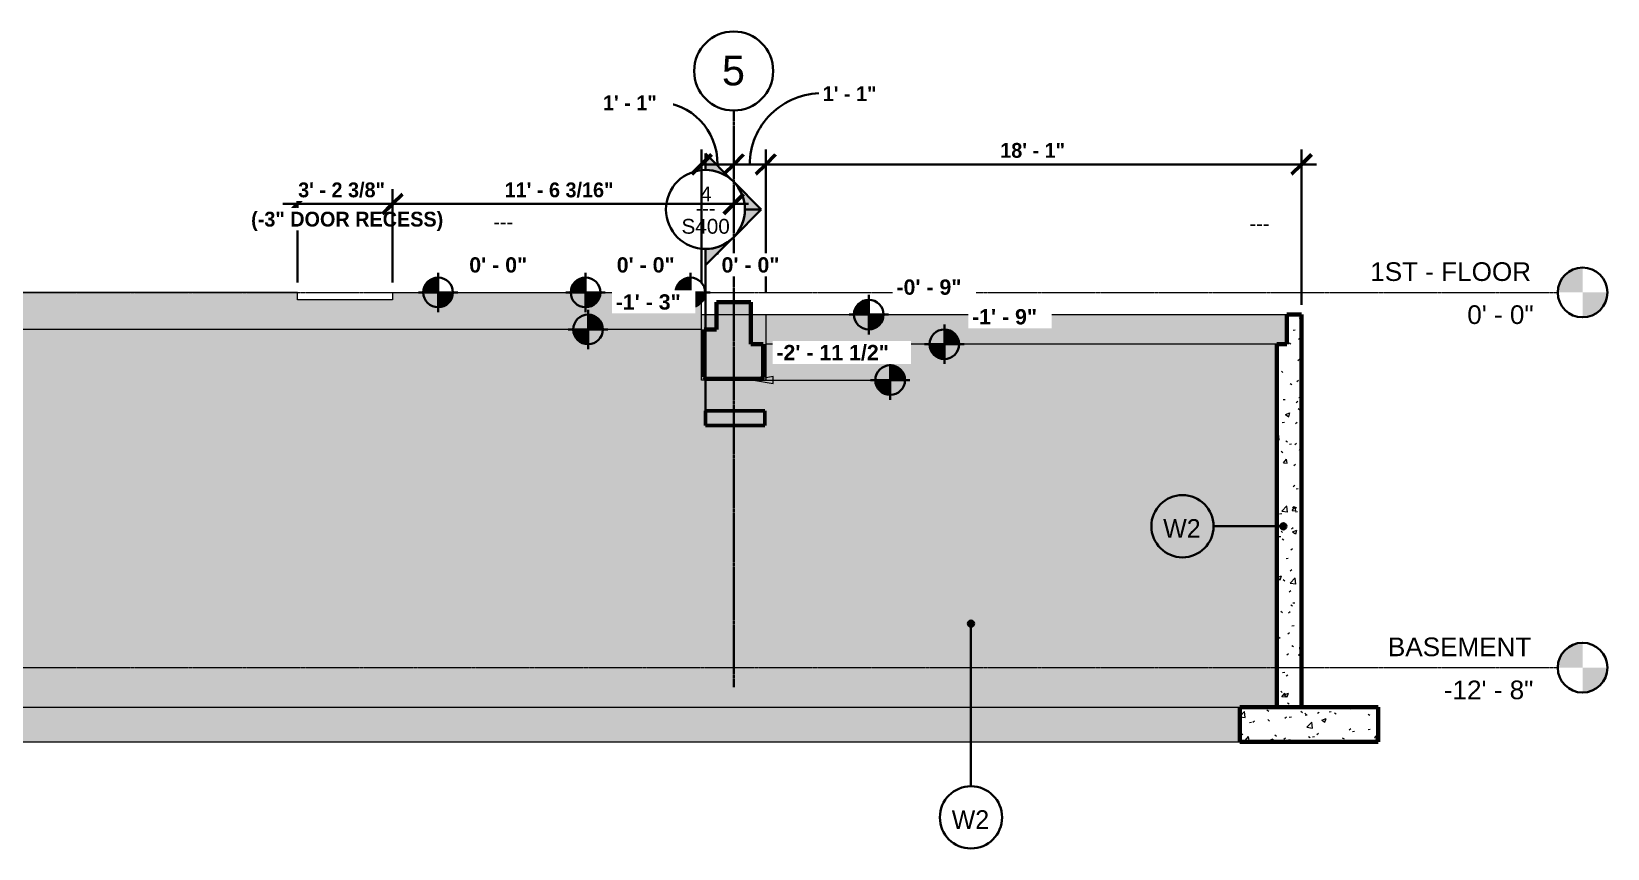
# Model space of a CAD drawing. Header units: inches. Extents: x -3929 to 6224, y -260 to 143.
# Drawn here: x -2458 to -1819, y -225 to 106 of the extents above; entities that cross this region are included whole.
import ezdxf

# ---------------------------------------------------------------- set-up
doc = ezdxf.new("R2010")
doc.units = ezdxf.units.IN
doc.header["$MEASUREMENT"] = 0
doc.linetypes.add('Grid Line 1_2_', pattern=[0.875, 0.5, -0.125, 0.125, -0.125])
for name, color, linetype, lineweight in [('A-ANNO-DIMS', 211, 'Continuous', 9), ('A-ANNO-DIMS-64', 211, 'Continuous', 9), ('A-ANNO-SYMB', 150, 'Continuous', 9), ('A-FLOR-LEVL', 51, 'Continuous', 9), ('A-WALL-IDEN', 211, 'Continuous', 30), ('A-WALL-PATT', 111, 'Continuous', 60), ('G-ANNO-DIMS', 111, 'Continuous', 9), ('G-ANNO-SYMB', 111, 'Continuous', 30), ('S-BEAM', 12, 'Continuous', 9), ('S-FNDN', 32, 'Continuous', 18), ('S-GRID', 1, 'Continuous', 9), ('S-GRID-IDEN', 1, 'Continuous', 30)]:
    doc.layers.add(name, color=color, linetype=linetype, lineweight=lineweight)
doc.styles.add('Arial', font='arial.ttf', dxfattribs={"height": 12})
doc.styles.add('Arial_1', font='arial.ttf', dxfattribs={"height": 7.559055})
doc.styles.add('Arial_2', font='arial.ttf', dxfattribs={"height": 6})
doc.styles.add('Arial_B', font='arialbd.ttf', dxfattribs={"height": 6.190476})
doc.styles.add('Century Gothic', font='', dxfattribs={"height": 7.559055})
doc.styles.add('Century Gothic_1', font='', dxfattribs={"height": 6})
doc.styles.add('Century Gothic_B', font='', dxfattribs={"height": 6})
doc.styles.get('Century Gothic').set_extended_font_data('Century Gothic')
doc.styles.get('Century Gothic_1').set_extended_font_data('Century Gothic')
doc.styles.get('Century Gothic_B').set_extended_font_data('Century Gothic', bold=True)
doc.dimstyles.new('OD__1_16__Tol__', dxfattribs={"dimscale": 12, "dimtxt": 6.26501, "dimasz": 0.666667, "dimexe": 0.5, "dimexo": 0.333333, "dimgap": 0.083333, "dimtad": 1, "dimdec": 4, "dimrnd": 0.0625, "dimzin": 3, "dimdsep": 46, "dimlunit": 4, "dimtxsty": 'Century Gothic_B', "dimblk1": 'OBLIQUE', "dimblk2": 'OBLIQUE', "dimsah": 1, "dimcen": 0.09, "dimdle": 0.5, "dimazin": 0, "dimtfac": 1, "dimtdec": 4, "dimtix": 1, "dimtmove": 0, "dimatfit": 3, "dimfxl": 1, "dimtvp": 1, "dimtfill": 1, "dimfrac": 2, "dimtolj": 1, "dimtzin": 0, "dimlwd": 30, "dimlwe": 30, "dimarcsym": 2})
doc.dimstyles.new('OD__1_4__Tol__', dxfattribs={"dimscale": 12, "dimtxt": 6.26501, "dimasz": 0.666667, "dimexe": 0.5, "dimexo": 0.333333, "dimgap": 0.083333, "dimtad": 1, "dimrnd": 0.25, "dimzin": 1, "dimdsep": 46, "dimlunit": 4, "dimtxsty": 'Century Gothic_B', "dimblk1": 'OBLIQUE', "dimblk2": 'OBLIQUE', "dimsah": 1, "dimcen": 0.09, "dimdle": 0.5, "dimazin": 0, "dimtfac": 1, "dimtdec": 4, "dimtix": 1, "dimtmove": 0, "dimatfit": 3, "dimfxl": 1, "dimtvp": 1, "dimtfill": 1, "dimfrac": 2, "dimtolj": 1, "dimtzin": 0, "dimlwd": 30, "dimlwe": 30, "dimarcsym": 2})
doc.dimstyles.new('OD__1_4__Tol___1', dxfattribs={"dimscale": 12, "dimtxt": 6.26501, "dimasz": 0.666667, "dimexe": 0.5, "dimexo": 0.333333, "dimgap": 0.083333, "dimtad": 1, "dimrnd": 0.25, "dimzin": 1, "dimdsep": 46, "dimlunit": 4, "dimtxsty": 'Century Gothic_B', "dimblk1": 'OBLIQUE', "dimblk2": 'OBLIQUE', "dimsah": 1, "dimcen": 0.09, "dimdle": 0.5, "dimazin": 0, "dimtfac": 1, "dimtdec": 4, "dimtix": 1, "dimtmove": 1, "dimatfit": 3, "dimfxl": 1, "dimtvp": 1, "dimtfill": 1, "dimfrac": 2, "dimtolj": 1, "dimtzin": 0, "dimlwd": 30, "dimlwe": 30, "dimarcsym": 2})
pattern_1 = [(50, (-2740.247, 0), (18.36206, -1.60683), [1.92, -21.12]), (355, (-2740.247, 0), (-3.55226, 19.25587), [1.536, -16.896]), (100.451, (-2738.717, -0.134), (14.8102, 17.6493), [1.632, -17.949]), (46.184, (-2740.247, 5.12), (27.32125, -4.2376), [2.88, -31.68]), (96.636, (-2737.97, 4.767), (23.92754, 24.93717), [2.448, -26.924]), (351.184, (-2740.247, 5.12), (23.92765, 24.9374), [2.304, -25.344]), (21, (-2737.687, 3.84), (15.2808, -10.30746), [1.92, -21.12]), (326, (-2737.687, 3.84), (6.22856, 18.56374), [1.536, -16.896]), (71.451, (-2736.414, 2.981), (21.50985, 8.25628), [1.632, -17.949]), (37.5, (-2740.247, 0), (0.311095, 8.522537), [0.845, -15.846, 0.845, -16.307, -16.96]), (37.5, (-2740.247, 0), (0.311095, 8.522537), [-33.843, 0.845, -16.115]), (7.5, (-2740.247, 0), (6.73464, 10.09743), [0.845, -8.934, 0.845, -15.462, -6.464]), (7.5, (-2740.247, 0), (6.73464, 10.09743), [-26.086, 0.845, -5.619]), (327.5, (-2745.956, 0), (13.666107, -0.577186), [0.845, -5.555, 0.845, -19.123, -26.496]), (327.5, (-2745.956, 0), (13.666107, -0.577186), [-26.368, 0.845, -25.651]), (317.5, (-2748.516, 0), (14.92985, 2.56286), [0.845, -7.475, 0.845, -12.416, -18.816]), (317.5, (-2748.516, 0), (14.92985, 2.56286), [-21.581, 0.845, -17.971])]

# ---------------------------------------------------------------- blocks, each defined once
blk = doc.blocks.new('Grid - Grid Head - Circle-1738874-ELEVATION - EAST FOUNDATION WALL')
at = {"layer": 'S-GRID-IDEN'}
for start, end in [(0, 180), (180, 360)]:
    blk.add_arc((-3481.32, 89.68), 16, start, end, dxfattribs=at)
blk = doc.blocks.new('Level - Extremo inicial de nivel - Círculo-11789-ELEVATION - EAST FOUNDATION WALL')
at = {"layer": 'A-FLOR-LEVL'}
h = blk.add_hatch(color=256, dxfattribs=at)
edge = h.paths.add_edge_path(flags=0)
edge.add_line((-1829.48, -152), (-1839.56, -152))
edge.add_arc((-1829.48, -152), 10.08, 90, 180, ccw=False)
edge.add_line((-1829.48, -141.92), (-1829.48, -152))
h = blk.add_hatch(color=256, dxfattribs=at)
edge = h.paths.add_edge_path(flags=0)
edge.add_line((-1829.48, -162.08), (-1829.48, -152))
edge.add_line((-1829.48, -152), (-1819.41, -152))
edge.add_arc((-1829.48, -152), 10.08, 270, 360, ccw=False)
at = {"layer": 'A-FLOR-LEVL', "lineweight": 30}
blk.add_circle((-1829.48, -152), 10.08, dxfattribs=at)
blk = doc.blocks.new('DIMBLOCK1-ELEVATION - EAST FOUNDATION WALL')
at = {"layer": 'A-ANNO-DIMS-64', "lineweight": 30}
for p, q in [((-2160.32, 0), (-2160.32, 57.84)), ((-1943.32, -5), (-1943.32, 57.84)), ((-1937.32, 51.84), (-2160.32, 51.84)), ((-2160.32, 51.84), (-2160.32, 0)), ((-1943.32, 51.84), (-1943.32, -5))]:
    blk.add_line(p, q, dxfattribs=at)
at = {"layer": 'A-ANNO-DIMS-64', "lineweight": 50}
for p, q in [((-2160.32, 51.84), (-2164.32, 47.84)), ((-2160.32, 51.84), (-2156.32, 55.84)), ((-1943.32, 51.84), (-1947.32, 47.84)), ((-1943.32, 51.84), (-1939.32, 55.84))]:
    blk.add_line(p, q, dxfattribs=at)
at = {"layer": 'A-ANNO-DIMS-64', "color": 0, "lineweight": 30, "insert": (-2065.35, 60.53), "char_height": 6, "width": 32.4587, "attachment_point": 1, "line_spacing_factor": 0.984502, "style": 'Century Gothic_B', "bg_fill": 3, "box_fill_scale": 1.25, "bg_fill_color": 256, "bg_fill_true_color": 13158600, "bg_fill_transparency": 0}
blk.add_mtext('18\' - 1"', dxfattribs=at)
blk = doc.blocks.new('_Oblique')
at = {"color": 0, "linetype": 'ByBlock', "lineweight": -2}
blk.add_line((-0.5, -0.5), (0.5, 0.5), dxfattribs=at)
blk = doc.blocks.new('DIMBLOCK2-ELEVATION - EAST FOUNDATION WALL')
at = {"layer": 'A-ANNO-DIMS-64', "lineweight": 30}
for p, q in [((-2173.32, 50.18), (-2173.32, 57.84)), ((-2160.32, 0), (-2160.32, 57.84)), ((-2160.32, 51.84), (-2173.32, 51.84)), ((-2173.32, 51.84), (-2173.32, 50.18)), ((-2160.32, 51.84), (-2160.32, 0))]:
    blk.add_line(p, q, dxfattribs=at)
at = {"layer": 'A-ANNO-DIMS-64', "lineweight": 50}
for p, q in [((-2173.32, 51.84), (-2177.32, 47.84)), ((-2173.32, 51.84), (-2169.32, 55.84)), ((-2160.32, 51.84), (-2164.32, 47.84)), ((-2160.32, 51.84), (-2156.32, 55.84))]:
    blk.add_line(p, q, dxfattribs=at)
at = {"layer": 'A-ANNO-DIMS-64', "lineweight": 30}
blk.add_ellipse((-2137.26, 51.84), major_axis=(29.57, 0), ratio=0.977324, start_param=1.570796, end_param=3.141593, dxfattribs=at)
at = {"layer": 'A-ANNO-DIMS-64', "color": 0, "lineweight": 30, "insert": (-2137.26, 83.5), "char_height": 6, "width": 26.85, "attachment_point": 1, "line_spacing_factor": 0.984502, "style": 'Century Gothic_B', "bg_fill": 3, "box_fill_scale": 1.25, "bg_fill_color": 256, "bg_fill_true_color": 13158600, "bg_fill_transparency": 0}
blk.add_mtext('1\' - 1"', dxfattribs=at)
blk = doc.blocks.new('DIMBLOCK3-ELEVATION - EAST FOUNDATION WALL')
at = {"layer": 'A-ANNO-DIMS-64', "lineweight": 30}
for p, q in [((-2186.32, 4), (-2186.32, 57.84)), ((-2173.32, 50.18), (-2173.32, 57.84)), ((-2173.32, 51.84), (-2186.32, 51.84)), ((-2186.32, 51.84), (-2186.32, 4)), ((-2173.32, 51.84), (-2173.32, 50.18))]:
    blk.add_line(p, q, dxfattribs=at)
at = {"layer": 'A-ANNO-DIMS-64', "lineweight": 50}
for p, q in [((-2186.32, 51.84), (-2190.32, 47.84)), ((-2186.32, 51.84), (-2182.32, 55.84)), ((-2173.32, 51.84), (-2177.32, 47.84)), ((-2173.32, 51.84), (-2169.32, 55.84))]:
    blk.add_line(p, q, dxfattribs=at)
at = {"layer": 'A-ANNO-DIMS-64', "lineweight": 30}
blk.add_ellipse((-2203.89, 51.84), major_axis=(0, 25.17), ratio=0.95583, start_param=4.712389, end_param=6.283185, dxfattribs=at)
at = {"layer": 'A-ANNO-DIMS-64', "color": 0, "lineweight": 30, "insert": (-2226.26, 79.78), "char_height": 6, "width": 26.85, "attachment_point": 1, "line_spacing_factor": 0.984502, "style": 'Century Gothic_B', "bg_fill": 3, "box_fill_scale": 1.25, "bg_fill_color": 256, "bg_fill_true_color": 13158600, "bg_fill_transparency": 0}
blk.add_mtext('1\' - 1"', dxfattribs=at)
blk = doc.blocks.new('Spot Elevations - Spot Elevation - Target Filled-1738873-ELEVATION - EAST FOUNDATION WALL')
at = {"layer": 'G-ANNO-DIMS'}
h = blk.add_hatch(color=256, dxfattribs=at)
edge = h.paths.add_edge_path(flags=0)
edge.add_line((-2118.61, -9), (-2124.61, -9))
edge.add_arc((-2118.61, -9), 6, 90, 180, ccw=False)
edge.add_line((-2118.61, -3), (-2118.61, -9))
h = blk.add_hatch(color=256, dxfattribs=at)
edge = h.paths.add_edge_path(flags=0)
edge.add_line((-2118.61, -9), (-2112.61, -9))
edge.add_arc((-2118.61, -9), 6, 270, 360, ccw=False)
edge.add_line((-2118.61, -15), (-2118.61, -9))
at = {"layer": 'G-ANNO-DIMS', "lineweight": 30}
for p, q in [((-2118.61, -1.04), (-2118.61, -17)), ((-2118.61, -9), (-2118.61, -3)), ((-2110.61, -9), (-2126.61, -9)), ((-2124.61, -9), (-2118.61, -9)), ((-2118.61, -9), (-2118.61, -15)), ((-2112.61, -9), (-2118.61, -9))]:
    blk.add_line(p, q, dxfattribs=at)
blk.add_circle((-2118.61, -9), 6, dxfattribs=at)
for start, end in [(90, 180), (270, 360)]:
    blk.add_arc((-2118.61, -9), 6, start, end, dxfattribs=at)
blk = doc.blocks.new('Wall Type - Familia4-287244-ELEVATION - EAST FOUNDATION WALL')
at = {"layer": 'A-WALL-IDEN'}
blk.add_circle((-3780.13, -99.87), 12.6, dxfattribs=at)
blk = doc.blocks.new('Detail View - 3_32_ x 3_8_-1738294-ELEVATION - EAST FOUNDATION WALL')
at = {"layer": 'G-ANNO-SYMB', "lineweight": 9}
blk.add_hatch(color=256, dxfattribs=at).paths.add_polyline_path([(-2160.75, -47.91), (-2184.75, -47.91), (-2184.75, -53.91), (-2160.75, -53.91)], flags=0)
at = {"layer": 'G-ANNO-SYMB', "lineweight": 50}
for p, q in [((-2184.75, -53.91), (-2184.75, -47.91)), ((-2184.75, -47.91), (-2160.75, -47.91)), ((-2160.75, -47.91), (-2160.75, -53.91)), ((-2160.75, -53.91), (-2184.75, -53.91))]:
    blk.add_line(p, q, dxfattribs=at)
blk = doc.blocks.new('Detail View - Section Head - Filled-1738293-ELEVATION - EAST FOUNDATION WALL')
at = {"layer": 'G-ANNO-SYMB', "lineweight": 9}
h = blk.add_hatch(color=256, dxfattribs=at)
edge = h.paths.add_edge_path(flags=0)
edge.add_arc((-2184.75, 33.6), 16.02, 47.9216, 90)
edge.add_line((-2184.75, 49.62), (-2184.75, 56.22))
edge.add_line((-2184.75, 56.22), (-2174.01, 45.49))
h = blk.add_hatch(color=256, dxfattribs=at)
edge = h.paths.add_edge_path(flags=0)
edge.add_line((-2173.44, 44.91), (-2162.12, 33.6))
edge.add_line((-2162.12, 33.6), (-2168.75, 33.6))
edge.add_arc((-2184.75, 33.6), 16, 360, 405)
h = blk.add_hatch(color=256, dxfattribs=at)
edge = h.paths.add_edge_path(flags=0)
edge.add_arc((-2184.75, 33.6), 16, 315, 360)
edge.add_line((-2168.75, 33.6), (-2162.12, 33.6))
edge.add_line((-2162.12, 33.6), (-2173.44, 22.28))
h = blk.add_hatch(color=256, dxfattribs=at)
edge = h.paths.add_edge_path(flags=0)
edge.add_line((-2174.01, 21.7), (-2184.75, 10.97))
edge.add_line((-2184.75, 10.97), (-2184.75, 17.57))
edge.add_arc((-2184.75, 33.6), 16.02, 270, 312.0784)
at = {"layer": 'G-ANNO-SYMB'}
for p, q in [((-2174.01, 45.49), (-2184.75, 56.22)), ((-2184.75, 56.22), (-2184.75, 49.62)), ((-2162.12, 33.6), (-2173.44, 44.91)), ((-2173.44, 22.28), (-2162.12, 33.6)), ((-2168.75, 33.6), (-2162.12, 33.6)), ((-2162.12, 33.6), (-2168.75, 33.6)), ((-2184.75, 10.97), (-2174.01, 21.7)), ((-2184.75, 17.57), (-2184.75, 10.97))]:
    blk.add_line(p, q, dxfattribs=at)
for centre, radius, start, end in [((-2184.75, 33.62), 16, 90, 270), ((-2184.75, 33.62), 16, 270, 90), ((-2184.75, 33.6), 16.02, 47.9216, 90), ((-2184.75, 33.6), 16, 360, 45), ((-2184.75, 33.6), 16, 315, 360), ((-2184.75, 33.6), 16.02, 270, 312.0784)]:
    blk.add_arc(centre, radius, start, end, dxfattribs=at)
blk = doc.blocks.new('Detail View - Callout Head-1738297-ELEVATION - EAST FOUNDATION WALL')
at = {"layer": 'A-ANNO-SYMB', "lineweight": 30}
for start, end in [(0, 180), (180, 360)]:
    blk.add_arc((-2927.95, 27.91), 16, start, end, dxfattribs=at)
at = {"layer": 'A-ANNO-SYMB', "insert": (-2270.68, 31.66), "char_height": 6, "width": 10.302, "attachment_point": 1, "style": 'Century Gothic_1'}
blk.add_mtext('---', dxfattribs=at)
blk = doc.blocks.new('DIMBLOCK11-ELEVATION - EAST FOUNDATION WALL')
at = {"layer": 'A-ANNO-DIMS-64', "lineweight": 30}
for p, q in [((-2349.92, 4), (-2349.92, 41.84)), ((-2311.52, 4), (-2311.52, 41.84)), ((-2355.92, 35.84), (-2311.52, 35.84)), ((-2349.92, 35.84), (-2349.92, 4)), ((-2311.52, 35.84), (-2311.52, 4))]:
    blk.add_line(p, q, dxfattribs=at)
at = {"layer": 'A-ANNO-DIMS-64', "lineweight": 50}
for p, q in [((-2349.92, 35.84), (-2345.92, 39.84)), ((-2311.52, 35.84), (-2307.52, 39.84)), ((-2349.92, 35.84), (-2353.92, 31.84)), ((-2311.52, 35.84), (-2315.52, 31.84))]:
    blk.add_line(p, q, dxfattribs=at)
at = {"layer": 'A-ANNO-DIMS-64', "color": 0, "lineweight": 30, "insert": (-2368.76, 32.68), "char_height": 6, "width": 91.2901, "attachment_point": 1, "line_spacing_factor": 0.984502, "style": 'Century Gothic_B', "bg_fill": 3, "box_fill_scale": 1.25, "bg_fill_color": 256, "bg_fill_true_color": 13158600, "bg_fill_transparency": 0}
blk.add_mtext('(-3" DOOR RECESS)', dxfattribs=at)
at = {"layer": 'A-ANNO-DIMS-64', "color": 0, "lineweight": 30, "insert": (-2349.72, 44.53), "char_height": 6, "width": 45.5854, "attachment_point": 1, "line_spacing_factor": 0.984502, "style": 'Century Gothic_B', "bg_fill": 3, "box_fill_scale": 1.25, "bg_fill_color": 256, "bg_fill_true_color": 13158600, "bg_fill_transparency": 0}
blk.add_mtext('3\' - 2 3/8"', dxfattribs=at)
blk = doc.blocks.new('DIMBLOCK12-ELEVATION - EAST FOUNDATION WALL')
at = {"layer": 'A-ANNO-DIMS-64', "lineweight": 30}
for p, q in [((-2311.52, 4), (-2311.52, 41.84)), ((-2311.52, 35.84), (-2167.32, 35.84)), ((-2311.52, 35.84), (-2311.52, 4)), ((-2173.32, 37.49), (-2173.32, 29.84)), ((-2173.32, 35.84), (-2173.32, 37.49))]:
    blk.add_line(p, q, dxfattribs=at)
at = {"layer": 'A-ANNO-DIMS-64', "lineweight": 50}
for p, q in [((-2311.52, 35.84), (-2307.52, 39.84)), ((-2173.32, 35.84), (-2169.32, 39.84)), ((-2311.52, 35.84), (-2315.52, 31.84)), ((-2173.32, 35.84), (-2177.32, 31.84))]:
    blk.add_line(p, q, dxfattribs=at)
at = {"layer": 'A-ANNO-DIMS-64', "color": 0, "lineweight": 30, "insert": (-2266.09, 44.53), "char_height": 6, "width": 56.8028, "attachment_point": 1, "line_spacing_factor": 0.984502, "style": 'Century Gothic_B', "bg_fill": 3, "box_fill_scale": 1.25, "bg_fill_color": 256, "bg_fill_true_color": 13158600, "bg_fill_transparency": 0}
blk.add_mtext('11\' - 6 3/16"', dxfattribs=at)

msp = doc.modelspace()

# ---------------------------------------------------------------- hatches: boundary and pattern name
at = {"layer": 'A-WALL-IDEN'}
h = msp.add_hatch(color=256, dxfattribs=at)
edge = h.paths.add_edge_path(flags=0)
edge.add_arc((-1950.66583, -94.72317), 1.25, 0, 360)
h = msp.add_hatch(color=256, dxfattribs=at)
edge = h.paths.add_edge_path(flags=0)
edge.add_arc((-2077.20608, -134.17395), 1.25, 0, 360)
at = {"layer": 'A-WALL-PATT', "lineweight": 9}
h = msp.add_hatch(dxfattribs=at)
h.set_pattern_fill('FP_1', color=256, style=0, pattern_type=2)
h.set_pattern_definition(pattern_1)
h.paths.add_polyline_path([(-1953.32374, -168), (-1943.32374, -168), (-1943.32374, -9), (-1949.32374, -9), (-1949.32374, -21), (-1953.32374, -21), (-1953.32374, -74)], flags=0)
h = msp.add_hatch(dxfattribs=at)
h.set_pattern_fill('FP_2', color=256, style=0, pattern_type=2)
h.set_pattern_definition(pattern_1)
h.paths.add_polyline_path([(-1968.32374, -168), (-1953.32374, -168), (-1953.32374, -21), (-2160.32374, -21), (-2160.32374, -35.5), (-2186.32374, -35.5), (-2186.32374, -15), (-2520.32374, -15), (-2520.32374, -168), (-2394.08961, -168)], flags=0)
h.paths.add_polyline_path([(-3806.32374, -168), (-3020.13624, -168), (-3032.13624, -156), (-2984.13624, -156), (-2996.13624, -168), (-2882.76124, -168), (-2894.76124, -156), (-2846.76124, -156), (-2858.76124, -168), (-2640.32374, -168), (-2640.32374, -15), (-3819.32374, -15), (-3819.32374, -168)], flags=0)
h.paths.add_polyline_path([(-2632.32374, -168), (-2592.32374, -168), (-2604.32374, -156), (-2556.32374, -156), (-2568.32374, -168), (-2528.32374, -168), (-2528.32374, -15), (-2632.32374, -15), (-2632.32374, -167.82927)], flags=0)
h.paths.add_polyline_path([(-2867.76124, -152), (-2873.76124, -152), (-2873.76124, -16), (-2867.76124, -16), (-2867.76124, -76.82072)], flags=0)
h.paths.add_polyline_path([(-3005.13624, -152), (-3011.13624, -152), (-3011.13624, -16), (-3005.13624, -16), (-3005.13624, -89.98407)], flags=0)
h.paths.add_polyline_path([(-2694.32374, -74), (-2838.32374, -74), (-2838.32374, -32), (-2694.32374, -32), (-2694.32374, -35.5)], flags=0)
at = {"layer": 'G-ANNO-DIMS'}
msp.add_hatch(color=256, dxfattribs=at).paths.add_polyline_path([(-2165.322, -35.5), (-2157.322, -36.91062), (-2157.322, -34.08938)], flags=0)
at = {"layer": 'S-BEAM', "transparency": 33554534}
for points in [[(-2166.32374, -9), (-2166.32374, -4), (-2180.32374, -4), (-2180.32374, -9), (-2172.68737, -9)], [(-2162.11114, -35), (-2161.32374, -34.2126), (-2161.32374, -21), (-2166.32374, -21), (-2166.32374, -9), (-2180.32374, -9), (-2180.32374, -15), (-2185.32374, -15.02643), (-2185.32374, -34.2126), (-2184.53634, -35), (-2166.32374, -35)]]:
    msp.add_hatch(color=9, dxfattribs=at).paths.add_polyline_path(points, flags=0)
at = {"layer": 'S-FNDN'}
h = msp.add_hatch(color=256, dxfattribs=at)
h.paths.add_polyline_path([(-1953.32374, -21), (-1953.32374, -9), (-2160.32374, -9), (-2160.32374, -21)], flags=0)
h.paths.add_polyline_path([(-3823.32374, -15), (-2640.32374, -15), (-2640.32374, -3), (-2704.32374, -3), (-2704.32374, 0), (-2829.92374, 0), (-2829.92374, -3), (-2870.76124, -3), (-2870.76124, 0), (-2983.52374, 0), (-2983.52374, -3), (-3021.92374, -3), (-3021.92374, 0), (-3636.32374, 0), (-3636.32374, -3), (-3674.72374, -3), (-3674.72374, 0), (-3823.32374, 0), (-3823.32374, -14.93068)], flags=0)
h.paths.add_polyline_path([(-2632.32374, -15), (-2528.32374, -15), (-2528.32374, 0), (-2632.32374, 0), (-2632.32374, -8.59502)], flags=0)
h.paths.add_polyline_path([(-2186.32374, -15), (-2186.32374, 0), (-2311.52374, 0), (-2311.52374, -3), (-2349.92374, -3), (-2349.92374, 0), (-2520.32374, 0), (-2520.32374, -15), (-2394.08961, -15)], flags=0)
for points in [[(-2160.32374, -35.5), (-2160.32374, -9), (-2166.32374, -9), (-2166.32374, -21), (-2161.32374, -21), (-2161.32374, -34.2126), (-2162.11114, -35), (-2184.53634, -35), (-2185.32374, -34.2126), (-2185.32374, -15), (-2180.32374, -15), (-2180.32374, -9), (-2186.32374, -9), (-2186.32374, -35.5), (-2161.32374, -35.5)], [(-1953.32374, -21), (-1949.32374, -21), (-1949.32374, -9), (-1953.32374, -9)]]:
    msp.add_hatch(color=256, dxfattribs=at).paths.add_polyline_path(points, flags=0)
at = {"layer": 'S-FNDN', "lineweight": 9}
h = msp.add_hatch(dxfattribs=at)
h.set_pattern_fill('FP_2', color=256, style=0, pattern_type=2)
h.set_pattern_definition(pattern_1)
h.paths.add_polyline_path([(-2394.08961, -182), (-1968.32374, -182), (-1968.32374, -168), (-2512.32374, -168), (-2512.32374, -180), (-2536.32374, -180), (-2536.32374, -168), (-2624.32374, -168), (-2624.32374, -180), (-2648.32374, -180), (-2648.32374, -168), (-3806.32374, -168), (-3806.32374, -182), (-2512.32374, -182)], flags=0)
h = msp.add_hatch(dxfattribs=at)
h.set_pattern_fill('FP_1', color=256, style=0, pattern_type=2)
h.set_pattern_definition(pattern_1)
h.paths.add_polyline_path([(-1968.32374, -182), (-1912.32374, -182), (-1912.32374, -168), (-1968.32374, -168)], flags=0)

# ---------------------------------------------------------------- linework, layer by layer
at = {"layer": 'A-FLOR-LEVL', "linetype": 'Grid Line 1_2_'}
for p, q in [((-3928.69497, 0), (-1839.56286, 0)), ((-3928.69497, -152), (-1839.56286, -152))]:
    msp.add_line(p, q, dxfattribs=at)
at = {"layer": 'A-WALL-IDEN'}
for p, q in [((-1968.15816, -94.72317), (-1978.95129, -94.72317)), ((-1950.66583, -94.72317), (-1968.15816, -94.72317)), ((-2077.20608, -134.17395), (-2077.20608, -188.884)), ((-2077.20608, -188.884), (-2077.20608, -200.04932))]:
    msp.add_line(p, q, dxfattribs=at)
for centre in [(-1950.66583, -94.72317), (-2077.20608, -134.17395)]:
    msp.add_circle(centre, 1.25, dxfattribs=at)
at = {"layer": 'G-ANNO-DIMS'}
for p, q in [((-2157.322, -34.08938), (-2165.322, -35.5)), ((-2165.322, -35.5), (-2157.322, -36.91062)), ((-2165.322, -35.5), (-2146.27872, -35.5)), ((-2157.322, -36.91062), (-2157.322, -34.08938)), ((-2146.27872, -35.5), (-2109.9401, -35.5))]:
    msp.add_line(p, q, dxfattribs=at)
at = {"layer": 'S-BEAM', "lineweight": 60}
for p, q in [((-2180.32374, -4), (-2180.32374, -15)), ((-2166.32374, -4), (-2180.32374, -4)), ((-2166.32374, -21), (-2166.32374, -4)), ((-2180.32374, -15), (-2185.32374, -15)), ((-2185.32374, -15), (-2185.32374, -34.2126)), ((-2161.32374, -21), (-2166.32374, -21)), ((-2161.32374, -34.2126), (-2161.32374, -21)), ((-2185.32374, -34.2126), (-2184.53634, -35)), ((-2184.53634, -35), (-2162.11114, -35)), ((-2162.11114, -35), (-2161.32374, -34.2126))]:
    msp.add_line(p, q, dxfattribs=at)
at = {"layer": 'S-BEAM', "color": 133}
for p, q in [((-2180.32374, -4), (-2166.32374, -4)), ((-2180.32374, -15), (-2180.32374, -4)), ((-2166.32374, -4), (-2166.32374, -21)), ((-2185.32374, -34.2126), (-2185.32374, -15)), ((-2185.32374, -15), (-2180.32374, -15)), ((-2166.32374, -21), (-2161.32374, -21)), ((-2161.32374, -21), (-2161.32374, -34.2126)), ((-2184.53634, -35), (-2185.32374, -34.2126)), ((-2162.11114, -35), (-2184.53634, -35)), ((-2161.32374, -34.2126), (-2162.11114, -35))]:
    msp.add_line(p, q, dxfattribs=at)
at = {"layer": 'S-FNDN'}
for p, q in [((-2349.92374, 0), (-2520.32374, 0)), ((-2349.92374, -3), (-2349.92374, 0)), ((-2311.52374, 0), (-2186.32374, 0)), ((-2311.52374, 0), (-2311.52374, -3)), ((-2186.32374, -35.5), (-2186.32374, 0)), ((-2311.52374, -3), (-2349.92374, -3)), ((-2186.32374, -9), (-1949.32374, -9)), ((-2160.32374, -9), (-2160.32374, -35.5)), ((-2186.32374, -15), (-2520.32374, -15)), ((-1953.32374, -21), (-2160.32374, -21)), ((-2160.32374, -35.5), (-2186.32374, -35.5))]:
    msp.add_line(p, q, dxfattribs=at)
at = {"layer": 'S-FNDN', "lineweight": 60}
for p, q in [((-1943.32374, -9), (-1949.32374, -9)), ((-1949.32374, -9), (-1949.32374, -21)), ((-1943.32374, -168), (-1943.32374, -9)), ((-1949.32374, -21), (-1953.32374, -21)), ((-1953.32374, -21), (-1953.32374, -168)), ((-1912.32374, -168), (-1968.32374, -168)), ((-1968.32374, -168), (-1968.32374, -182)), ((-1912.32374, -182), (-1912.32374, -168)), ((-1968.32374, -182), (-1912.32374, -182))]:
    msp.add_line(p, q, dxfattribs=at)
at = {"layer": 'S-FNDN', "color": 253}
for p, q in [((-2512.32374, -168), (-1968.32374, -168)), ((-3806.32374, -182), (-1968.32374, -182))]:
    msp.add_line(p, q, dxfattribs=at)
at = {"layer": 'S-GRID', "linetype": 'Grid Line 1_2_', "lineweight": 30}
msp.add_line((-2173.32374, -159.83557), (-2173.32374, 73.68081), dxfattribs=at)

# ---------------------------------------------------------------- block references
at = {"layer": 'A-FLOR-LEVL', "lineweight": 30}
for p in [(0, 152), (0, 0)]:
    msp.add_blockref('Level - Extremo inicial de nivel - Círculo-11789-ELEVATION - EAST FOUNDATION WALL', p, dxfattribs=at)
at = {"layer": 'A-WALL-IDEN'}
for p in [(1788.58504, 5.15111), (1702.92868, -112.77347)]:
    msp.add_blockref('Wall Type - Familia4-287244-ELEVATION - EAST FOUNDATION WALL', p, dxfattribs=at)
at = {"layer": 'G-ANNO-DIMS', "lineweight": 30}
msp.add_blockref('Spot Elevations - Spot Elevation - Target Filled-1738873-ELEVATION - EAST FOUNDATION WALL', (-174.42759, 9), dxfattribs=at)
at = {"layer": 'G-ANNO-DIMS', "lineweight": 30, "extrusion": (0, 0, -1), "rotation": 180}
for p in [(113.70408, -24), (-30.61431, -30)]:
    msp.add_blockref('Spot Elevations - Spot Elevation - Target Filled-1738873-ELEVATION - EAST FOUNDATION WALL', p, dxfattribs=at)
at = {"layer": 'G-ANNO-DIMS', "lineweight": 30, "extrusion": (0, 0, -1)}
msp.add_blockref('Spot Elevations - Spot Elevation - Target Filled-1738873-ELEVATION - EAST FOUNDATION WALL', (4228.54834, -26.5), dxfattribs=at)
at = {"layer": 'G-ANNO-SYMB'}
msp.add_blockref('Detail View - 3_32_ x 3_8_-1738294-ELEVATION - EAST FOUNDATION WALL', (0, 0), dxfattribs=at)
at = {"layer": 'S-GRID-IDEN'}
msp.add_blockref('Grid - Grid Head - Circle-1738874-ELEVATION - EAST FOUNDATION WALL', (1308, 0), dxfattribs=at)

# ---------------------------------------------------------------- texts
at = {"layer": 'A-FLOR-LEVL', "attachment_point": 1, "style": 'Arial_1'}
for s, insert, char_height, width in [('1ST - FLOOR', (-1915.48717, 12.20501), 7.5590551, 80.194), ('0\' - 0"', (-1876.1858, -5.22697), 7.559055, 33.128), ('BASEMENT', (-1908.33126, -139.79499), 7.559055, 71.508), ('-12\' - 8"', (-1885.68502, -157.22697), 7.559055, 44.642)]:
    msp.add_mtext(s, dxfattribs=dict(at, insert=insert, char_height=char_height, width=width))
at = {"layer": 'A-WALL-IDEN', "lineweight": 9, "char_height": 7.559055, "width": 19.19, "attachment_point": 1, "style": 'Century Gothic'}
for insert in [(-1999.35357, -91.84355), (-2085.00993, -209.76812)]:
    msp.add_mtext('W2', dxfattribs=dict(at, insert=insert))
at = {"layer": 'S-GRID-IDEN', "lineweight": 9, "insert": (-2178.07642, 95.87277), "char_height": 12, "width": 11.312, "attachment_point": 1, "style": 'Arial'}
msp.add_mtext('5', dxfattribs=at)

# ---------------------------------------------------------------- next in the draw order: texts
at = {"layer": 'G-ANNO-DIMS', "insert": (-2280.42177, 14.23099), "char_height": 6.190476, "width": 27.3262554, "attachment_point": 1, "line_spacing_factor": 0.941778, "style": 'Arial_B', "bg_fill": 3, "box_fill_scale": 1.25, "bg_fill_color": 256, "bg_fill_true_color": 13158600, "bg_fill_transparency": 0}
msp.add_mtext('0\' - 0"', dxfattribs=at)

# ---------------------------------------------------------------- next in the draw order: dimensions: what is measured, and where the dimension line sits
at = {"layer": 'A-ANNO-DIMS', "lineweight": 30}
dim = msp.add_linear_dim(base=(-2160.32374, 51.83502), p1=(-1943.32374, -9), p2=(-2160.32374, -4), dimstyle='OD__1_4__Tol__', override={"dimpost": '<>', "dimfxl": 217.057596}, dxfattribs=at)
dim.commit()
dim.dimension.update_dxf_attribs({"geometry": 'DIMBLOCK1-ELEVATION - EAST FOUNDATION WALL', "text_midpoint": (-2051.82374, 55.98593)})

# ---------------------------------------------------------------- next in the draw order: block references
at = {"layer": 'A-ANNO-SYMB'}
msp.add_blockref('Detail View - Callout Head-1738297-ELEVATION - EAST FOUNDATION WALL', (0, 0), dxfattribs=at)

# ---------------------------------------------------------------- next in the draw order: dimensions: what is measured, and where the dimension line sits
at = {"layer": 'A-ANNO-DIMS', "lineweight": 30}
dim = msp.add_linear_dim(base=(-2173.32374, 51.83502), p1=(-2160.32374, -4), p2=(-2173.32374, 46.17816), dimstyle='OD__1_4__Tol___1', override={"dimpost": '<>', "dimfxl": 51.834813}, dxfattribs=at)
dim.commit()
dim.dimension.update_dxf_attribs({"geometry": 'DIMBLOCK2-ELEVATION - EAST FOUNDATION WALL', "text_midpoint": (-2123.83035, 79.50094), "dimtype": 160})

# ---------------------------------------------------------------- next in the draw order: block references
at = {"layer": 'G-ANNO-DIMS', "lineweight": 30}
msp.add_blockref('Spot Elevations - Spot Elevation - Target Filled-1738873-ELEVATION - EAST FOUNDATION WALL', (0, 0), dxfattribs=at)

# ---------------------------------------------------------------- next in the draw order: dimensions: what is measured, and where the dimension line sits
at = {"layer": 'A-ANNO-DIMS', "lineweight": 30}
dim = msp.add_linear_dim(base=(-2186.32374, 51.83502), p1=(-2173.32374, 46.17816), p2=(-2186.32374, 0), dimstyle='OD__1_4__Tol___1', override={"dimpost": '<>', "dimfxl": 47.973144}, dxfattribs=at)
dim.commit()
dim.dimension.update_dxf_attribs({"geometry": 'DIMBLOCK3-ELEVATION - EAST FOUNDATION WALL', "text_midpoint": (-2212.83629, 75.77755), "dimtype": 160})

# ---------------------------------------------------------------- next in the draw order: linework, layer by layer
at = {"layer": 'G-ANNO-SYMB'}
msp.add_line((-2184.74946, 17.59541), (-2184.74946, -47.90778), dxfattribs=at)

# ---------------------------------------------------------------- next in the draw order: block references
at = {"layer": 'G-ANNO-DIMS', "lineweight": 30}
for p in [(-114.6965, 9), (-72.24667, 9)]:
    msp.add_blockref('Spot Elevations - Spot Elevation - Target Filled-1738873-ELEVATION - EAST FOUNDATION WALL', p, dxfattribs=at)

# ---------------------------------------------------------------- next in the draw order: texts
at = {"layer": 'G-ANNO-DIMS', "attachment_point": 1, "line_spacing_factor": 0.941778, "style": 'Arial_B', "bg_fill": 3, "box_fill_scale": 1.25, "bg_fill_color": 256, "bg_fill_true_color": 13158600, "bg_fill_transparency": 0}
for s, insert, char_height, width in [('-0\' - 9"', (-2107.40212, 5.23099), 6.190476, 30.7053085), ('-2\' - 11 1/2"', (-2156.03862, -21.26901), 6.1904762, 53.0364419)]:
    msp.add_mtext(s, dxfattribs=dict(at, insert=insert, char_height=char_height, width=width))
at = {"layer": 'G-ANNO-SYMB', "lineweight": 9, "char_height": 6, "attachment_point": 1}
for s, insert, width, style in [('4', (-2186.96345, 42.86783), 5.656, 'Arial_2'), ('---', (-2188.73099, 37.19671), 10.302, 'Century Gothic_1'), ('S400', (-2194.45951, 29.777), 23.836, 'Arial_2')]:
    msp.add_mtext(s, dxfattribs=dict(at, insert=insert, width=width, style=style))

# ---------------------------------------------------------------- next in the draw order: texts
at = {"layer": 'G-ANNO-DIMS', "char_height": 6.190476, "attachment_point": 1, "line_spacing_factor": 0.941778, "style": 'Arial_B', "bg_fill": 3, "box_fill_scale": 1.25, "bg_fill_color": 256, "bg_fill_true_color": 13158600, "bg_fill_transparency": 0}
for s, insert, width in [('0\' - 0"', (-2220.69068, 14.23099), 27.3262554), ('0\' - 0"', (-2178.24085, 14.23099), 27.3262554), ('-1\' - 3"', (-2221.1062, -0.76901), 30.7053085), ('-1\' - 9"', (-2076.78781, -6.76901), 30.7053085)]:
    msp.add_mtext(s, dxfattribs=dict(at, insert=insert, width=width))

# ---------------------------------------------------------------- next in the draw order: block references
at = {"layer": 'A-ANNO-SYMB'}
msp.add_blockref('Detail View - Callout Head-1738297-ELEVATION - EAST FOUNDATION WALL', (306.32673, -0.73016), dxfattribs=at)
at = {"layer": 'G-ANNO-SYMB'}
msp.add_blockref('Detail View - Section Head - Filled-1738293-ELEVATION - EAST FOUNDATION WALL', (0, 0), dxfattribs=at)

# ---------------------------------------------------------------- next in the draw order: dimensions: what is measured, and where the dimension line sits
at = {"layer": 'A-ANNO-DIMS', "lineweight": 30}
dim = msp.add_linear_dim(base=(-2311.52374, 35.83502), p1=(-2349.92374, 0), p2=(-2311.52374, 0), text='<>\\X(-3" DOOR RECESS)', dimstyle='OD__1_16__Tol__', override={"dimpost": '<>', "dimfxl": 38.4}, dxfattribs=at)
dim.commit()
dim.dimension.update_dxf_attribs({"geometry": 'DIMBLOCK11-ELEVATION - EAST FOUNDATION WALL', "text_midpoint": (-2330.72374, 35.83502)})

# ---------------------------------------------------------------- next in the draw order: dimensions: what is measured, and where the dimension line sits
dim = msp.add_linear_dim(base=(-2173.32374, 35.83502), p1=(-2311.52374, 0), p2=(-2173.32374, 41.49187), dimstyle='OD__1_16__Tol__', override={"dimpost": '<>', "dimfxl": 144.294197}, dxfattribs=at)
dim.commit()
dim.dimension.update_dxf_attribs({"geometry": 'DIMBLOCK12-ELEVATION - EAST FOUNDATION WALL', "text_midpoint": (-2242.42374, 40.455)})

doc.saveas('drawing.dxf')
